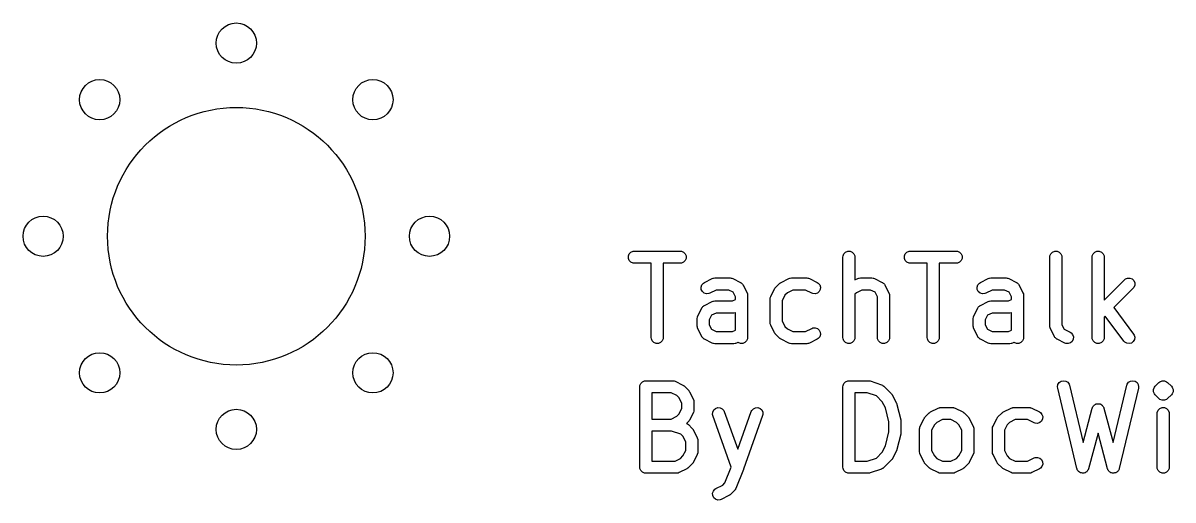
# Model space of a CAD drawing. Extents: x 19.8 to 98.9, y -129.1 to -67.1.
# Drawn here: x 21.35 to 35.64, y -80.78 to -74.85 of the extents above; entities that cross this region are included whole.
import ezdxf

# ---------------------------------------------------------------- set-up
doc = ezdxf.new("R2010")
doc.units = 0
doc.layers.add('BLACK', color=7, linetype='CONTINUOUS')

msp = doc.modelspace()

# ---------------------------------------------------------------- linework, layer by layer
at = {"layer": 'BLACK', "linetype": 'CONTINUOUS'}
for p, q in [((28.870363, -77.745243), (28.881562, -77.718207)), ((28.881562, -77.718207), (28.902254, -77.697515)), ((28.902254, -77.697515), (28.92929, -77.686316)), ((28.92929, -77.686316), (28.943922, -77.684875)), ((28.943922, -77.684875), (29.51535, -77.684875)), ((29.51535, -77.684875), (29.529982, -77.686316)), ((29.529982, -77.686316), (29.557018, -77.697515)), ((29.557018, -77.697515), (29.57771, -77.718207)), ((29.57771, -77.718207), (29.588909, -77.745243)), ((31.53703, -77.745243), (31.548229, -77.718207)), ((31.548229, -77.718207), (31.568921, -77.697515)), ((31.568921, -77.697515), (31.595957, -77.686316)), ((31.595957, -77.686316), (31.625221, -77.686316)), ((31.625221, -77.686316), (31.652257, -77.697515)), ((31.652257, -77.697515), (31.672949, -77.718207)), ((31.672949, -77.718207), (31.684148, -77.745243)), ((32.298935, -77.745243), (32.310134, -77.718207)), ((32.310134, -77.718207), (32.330826, -77.697515)), ((32.330826, -77.697515), (32.357862, -77.686316)), ((32.357862, -77.686316), (32.372494, -77.684875)), ((32.372494, -77.684875), (32.943922, -77.684875)), ((32.943922, -77.684875), (32.958554, -77.686316)), ((32.958554, -77.686316), (32.98559, -77.697515)), ((32.98559, -77.697515), (33.006282, -77.718207)), ((33.006282, -77.718207), (33.017481, -77.745243)), ((34.108459, -77.745243), (34.119658, -77.718207)), ((34.119658, -77.718207), (34.14035, -77.697515)), ((34.14035, -77.697515), (34.167386, -77.686316)), ((34.167386, -77.686316), (34.19665, -77.686316)), ((34.19665, -77.686316), (34.223686, -77.697515)), ((34.223686, -77.697515), (34.244378, -77.718207)), ((34.244378, -77.718207), (34.255577, -77.745243)), ((34.632269, -77.745243), (34.643468, -77.718207)), ((34.643468, -77.718207), (34.66416, -77.697515)), ((34.66416, -77.697515), (34.691196, -77.686316)), ((34.691196, -77.686316), (34.72046, -77.686316)), ((34.72046, -77.686316), (34.747496, -77.697515)), ((34.747496, -77.697515), (34.768188, -77.718207)), ((34.768188, -77.718207), (34.779387, -77.745243)), ((28.870363, -77.774507), (28.870363, -77.745243)), ((28.881562, -77.801543), (28.870363, -77.774507)), ((28.902254, -77.822235), (28.881562, -77.801543)), ((28.92929, -77.833434), (28.902254, -77.822235)), ((28.943922, -77.834875), (28.92929, -77.833434)), ((29.154636, -77.834875), (28.943922, -77.834875)), ((29.154636, -78.759875), (29.154636, -77.834875)), ((29.51535, -77.834875), (29.304636, -77.834875)), ((29.304636, -77.834875), (29.304636, -78.759875)), ((29.529982, -77.833434), (29.51535, -77.834875)), ((29.557018, -77.822235), (29.529982, -77.833434)), ((29.57771, -77.801543), (29.557018, -77.822235)), ((29.588909, -77.774507), (29.57771, -77.801543)), ((29.588909, -77.745243), (29.588909, -77.774507)), ((31.535589, -77.759875), (31.53703, -77.745243)), ((31.535589, -78.759875), (31.535589, -77.759875)), ((31.684148, -77.745243), (31.685589, -77.759875)), ((31.685589, -77.759875), (31.685589, -78.043284)), ((32.298935, -77.774507), (32.298935, -77.745243)), ((32.310134, -77.801543), (32.298935, -77.774507)), ((32.330826, -77.822235), (32.310134, -77.801543)), ((32.357862, -77.833434), (32.330826, -77.822235)), ((32.372494, -77.834875), (32.357862, -77.833434)), ((32.583208, -77.834875), (32.372494, -77.834875)), ((32.583208, -78.759875), (32.583208, -77.834875)), ((32.943922, -77.834875), (32.733208, -77.834875)), ((32.733208, -77.834875), (32.733208, -78.759875)), ((32.958554, -77.833434), (32.943922, -77.834875)), ((32.98559, -77.822235), (32.958554, -77.833434)), ((33.006282, -77.801543), (32.98559, -77.822235)), ((33.017481, -77.774507), (33.006282, -77.801543)), ((33.017481, -77.745243), (33.017481, -77.774507)), ((34.107018, -77.759875), (34.108459, -77.745243)), ((34.107018, -78.617017), (34.107018, -77.759875)), ((34.255577, -77.745243), (34.257018, -77.759875)), ((34.257018, -77.759875), (34.257018, -78.599312)), ((34.630828, -77.759875), (34.632269, -77.745243)), ((34.630828, -78.759875), (34.630828, -77.759875)), ((34.779387, -77.745243), (34.780828, -77.759875)), ((34.780828, -77.759875), (34.780828, -78.293094)), ((29.774273, -78.131446), (29.783527, -78.103685)), ((29.776347, -78.160636), (29.774273, -78.131446)), ((29.783527, -78.103685), (29.8027, -78.081577)), ((29.8027, -78.081577), (29.815143, -78.073745)), ((29.815143, -78.073745), (29.910381, -78.026126)), ((29.910381, -78.026126), (29.924112, -78.020871)), ((29.924112, -78.020871), (29.926801, -78.020679)), ((29.926801, -78.020679), (29.92929, -78.019649)), ((29.92929, -78.019649), (29.943922, -78.018208)), ((29.943922, -78.018208), (30.134398, -78.018208)), ((30.134398, -78.018208), (30.14903, -78.019649)), ((30.14903, -78.019649), (30.151519, -78.02068)), ((30.151519, -78.02068), (30.154207, -78.020871)), ((30.154207, -78.020871), (30.167939, -78.026126)), ((30.167939, -78.026126), (30.263177, -78.073745)), ((30.263177, -78.073745), (30.265624, -78.075285)), ((30.265624, -78.075285), (30.266778, -78.07567)), ((30.266778, -78.07567), (30.268214, -78.076915)), ((30.268214, -78.076915), (30.27562, -78.081577)), ((30.27562, -78.081577), (30.281781, -78.088681)), ((30.281781, -78.088681), (30.288886, -78.094843)), ((30.288886, -78.094843), (30.293547, -78.102248)), ((30.293547, -78.102248), (30.294793, -78.103685)), ((30.294793, -78.103685), (30.295177, -78.104838)), ((30.295177, -78.104838), (30.296718, -78.107286)), ((30.296718, -78.107286), (30.344337, -78.202524)), ((30.690328, -78.148605), (30.691086, -78.146778)), ((30.691086, -78.146778), (30.692774, -78.144721)), ((30.692774, -78.144721), (30.694196, -78.142462)), ((30.694196, -78.142462), (30.695694, -78.141162)), ((30.695694, -78.141162), (30.700413, -78.135413)), ((30.700413, -78.135413), (30.748032, -78.087794)), ((30.748032, -78.087794), (30.753781, -78.083075)), ((30.753781, -78.083075), (30.755081, -78.081577)), ((30.755081, -78.081577), (30.75734, -78.080155)), ((30.75734, -78.080155), (30.759397, -78.078467)), ((30.759397, -78.078467), (30.761224, -78.077709)), ((30.761224, -78.077709), (30.767524, -78.073745)), ((30.767524, -78.073745), (30.862762, -78.026126)), ((30.862762, -78.026126), (30.876493, -78.020871)), ((30.876493, -78.020871), (30.879182, -78.020679)), ((30.879182, -78.020679), (30.881671, -78.019649)), ((30.881671, -78.019649), (30.896303, -78.018208)), ((30.896303, -78.018208), (31.086779, -78.018208)), ((31.086779, -78.018208), (31.101411, -78.019649)), ((31.101411, -78.019649), (31.1039, -78.02068)), ((31.1039, -78.02068), (31.106588, -78.020871)), ((31.106588, -78.020871), (31.12032, -78.026126)), ((31.12032, -78.026126), (31.215558, -78.073745)), ((31.215558, -78.073745), (31.228001, -78.081577)), ((31.228001, -78.081577), (31.247174, -78.103685)), ((31.247174, -78.103685), (31.256428, -78.131446)), ((31.256428, -78.131446), (31.254354, -78.160636)), ((31.685589, -78.043284), (31.719905, -78.026126)), ((31.719905, -78.026126), (31.733636, -78.020871)), ((31.733636, -78.020871), (31.736325, -78.020679)), ((31.736325, -78.020679), (31.738814, -78.019649)), ((31.738814, -78.019649), (31.753446, -78.018208)), ((31.753446, -78.018208), (31.896303, -78.018208)), ((31.896303, -78.018208), (31.910935, -78.019649)), ((31.910935, -78.019649), (31.913424, -78.02068)), ((31.913424, -78.02068), (31.916112, -78.020871)), ((31.916112, -78.020871), (31.929844, -78.026126)), ((31.929844, -78.026126), (32.025082, -78.073745)), ((32.025082, -78.073745), (32.027529, -78.075285)), ((32.027529, -78.075285), (32.028683, -78.07567)), ((32.028683, -78.07567), (32.030119, -78.076915)), ((32.030119, -78.076915), (32.037525, -78.081577)), ((32.037525, -78.081577), (32.043686, -78.088681)), ((32.043686, -78.088681), (32.050791, -78.094843)), ((32.050791, -78.094843), (32.055452, -78.102248)), ((32.055452, -78.102248), (32.056698, -78.103685)), ((32.056698, -78.103685), (32.057082, -78.104838)), ((32.057082, -78.104838), (32.058623, -78.107286)), ((32.058623, -78.107286), (32.106242, -78.202524)), ((33.202845, -78.131446), (33.212099, -78.103685)), ((33.204919, -78.160636), (33.202845, -78.131446)), ((33.212099, -78.103685), (33.231272, -78.081577)), ((33.231272, -78.081577), (33.243715, -78.073745)), ((33.243715, -78.073745), (33.338953, -78.026126)), ((33.338953, -78.026126), (33.352684, -78.020871)), ((33.352684, -78.020871), (33.355373, -78.020679)), ((33.355373, -78.020679), (33.357862, -78.019649)), ((33.357862, -78.019649), (33.372494, -78.018208)), ((33.372494, -78.018208), (33.56297, -78.018208)), ((33.56297, -78.018208), (33.577602, -78.019649)), ((33.577602, -78.019649), (33.580091, -78.02068)), ((33.580091, -78.02068), (33.582779, -78.020871)), ((33.582779, -78.020871), (33.596511, -78.026126)), ((33.596511, -78.026126), (33.691749, -78.073745)), ((33.691749, -78.073745), (33.694196, -78.075285)), ((33.694196, -78.075285), (33.69535, -78.07567)), ((33.69535, -78.07567), (33.696786, -78.076915)), ((33.696786, -78.076915), (33.704192, -78.081577)), ((33.704192, -78.081577), (33.710353, -78.088681)), ((33.710353, -78.088681), (33.717458, -78.094843)), ((33.717458, -78.094843), (33.722119, -78.102248)), ((33.722119, -78.102248), (33.723365, -78.103685)), ((33.723365, -78.103685), (33.723749, -78.104838)), ((33.723749, -78.104838), (33.72529, -78.107286)), ((33.72529, -78.107286), (33.772909, -78.202524)), ((34.780828, -78.293094), (35.033747, -78.040175)), ((35.139813, -78.146241), (34.900094, -78.385959)), ((35.033747, -78.040175), (35.045112, -78.030848)), ((35.045112, -78.030848), (35.072148, -78.019649)), ((35.072148, -78.019649), (35.101411, -78.019649)), ((35.101411, -78.019649), (35.128447, -78.030848)), ((35.128447, -78.030848), (35.14914, -78.051541)), ((35.14914, -78.134876), (35.139813, -78.146241)), ((35.14914, -78.051541), (35.160339, -78.078577)), ((35.160339, -78.10784), (35.14914, -78.134876)), ((35.160339, -78.078577), (35.160339, -78.10784)), ((29.789434, -78.186811), (29.776347, -78.160636)), ((29.811542, -78.205984), (29.789434, -78.186811)), ((29.839303, -78.215238), (29.811542, -78.205984)), ((29.868493, -78.213164), (29.839303, -78.215238)), ((29.882225, -78.207909), (29.868493, -78.213164)), ((29.961627, -78.168208), (29.882225, -78.207909)), ((30.116693, -78.168208), (29.961627, -78.168208)), ((30.173734, -78.196728), (30.116693, -78.168208)), ((30.164312, -78.303922), (30.202255, -78.28495)), ((30.202255, -78.25377), (30.173734, -78.196728)), ((30.202255, -78.28495), (30.202255, -78.25377)), ((30.344337, -78.202524), (30.349592, -78.216255)), ((30.349592, -78.216255), (30.349783, -78.218944)), ((30.349783, -78.218944), (30.350814, -78.221433)), ((30.350814, -78.221433), (30.352255, -78.236065)), ((30.352255, -78.236065), (30.352255, -78.759875)), ((30.630827, -78.283684), (30.632268, -78.269052)), ((30.630827, -78.569398), (30.630827, -78.283684)), ((30.632268, -78.269052), (30.633299, -78.266562)), ((30.633299, -78.266562), (30.63349, -78.263875)), ((30.63349, -78.263875), (30.638745, -78.250143)), ((30.638745, -78.250143), (30.686364, -78.154905)), ((30.686364, -78.154905), (30.690328, -78.148605)), ((30.815085, -78.232873), (30.780827, -78.301389)), ((30.845492, -78.202466), (30.815085, -78.232873)), ((30.914008, -78.168208), (30.845492, -78.202466)), ((31.069074, -78.168208), (30.914008, -78.168208)), ((31.148476, -78.207909), (31.069074, -78.168208)), ((31.162207, -78.213164), (31.148476, -78.207909)), ((31.191397, -78.215238), (31.162207, -78.213164)), ((31.219159, -78.205984), (31.191397, -78.215238)), ((31.241266, -78.186811), (31.219159, -78.205984)), ((31.254354, -78.160636), (31.241266, -78.186811)), ((31.702635, -78.202466), (31.685589, -78.219512)), ((31.685589, -78.219512), (31.685589, -78.759875)), ((31.771151, -78.168208), (31.702635, -78.202466)), ((31.878598, -78.168208), (31.771151, -78.168208)), ((31.935639, -78.196728), (31.878598, -78.168208)), ((31.96416, -78.25377), (31.935639, -78.196728)), ((31.96416, -78.759875), (31.96416, -78.25377)), ((32.106242, -78.202524), (32.111497, -78.216255)), ((32.111497, -78.216255), (32.111688, -78.218944)), ((32.111688, -78.218944), (32.112719, -78.221433)), ((32.112719, -78.221433), (32.11416, -78.236065)), ((32.11416, -78.236065), (32.11416, -78.759875)), ((33.218006, -78.186811), (33.204919, -78.160636)), ((33.240114, -78.205984), (33.218006, -78.186811)), ((33.267875, -78.215238), (33.240114, -78.205984)), ((33.297065, -78.213164), (33.267875, -78.215238)), ((33.310797, -78.207909), (33.297065, -78.213164)), ((33.390199, -78.168208), (33.310797, -78.207909)), ((33.545265, -78.168208), (33.390199, -78.168208)), ((33.602306, -78.196728), (33.545265, -78.168208)), ((33.592884, -78.303922), (33.630827, -78.28495)), ((33.630827, -78.25377), (33.602306, -78.196728)), ((33.630827, -78.28495), (33.630827, -78.25377)), ((33.772909, -78.202524), (33.778164, -78.216255)), ((33.778164, -78.216255), (33.778355, -78.218944)), ((33.778355, -78.218944), (33.779386, -78.221433)), ((33.779386, -78.221433), (33.780827, -78.236065)), ((33.780827, -78.236065), (33.780827, -78.759875)), ((29.733983, -78.488238), (29.781602, -78.393)), ((29.781602, -78.393), (29.783142, -78.390552)), ((29.783142, -78.390552), (29.783527, -78.389399)), ((29.783527, -78.389399), (29.784772, -78.387962)), ((29.784772, -78.387962), (29.789434, -78.380557)), ((29.789434, -78.380557), (29.796538, -78.374395)), ((29.796538, -78.374395), (29.8027, -78.367291)), ((29.8027, -78.367291), (29.810105, -78.362629)), ((29.810105, -78.362629), (29.811542, -78.361384)), ((29.811542, -78.361384), (29.812695, -78.360999)), ((29.812695, -78.360999), (29.815143, -78.359459)), ((29.815143, -78.359459), (29.910381, -78.31184)), ((29.910381, -78.31184), (29.924112, -78.306585)), ((29.924112, -78.306585), (29.926801, -78.306393)), ((29.926801, -78.306393), (29.92929, -78.305363)), ((29.92929, -78.305363), (29.943922, -78.303922)), ((29.943922, -78.303922), (30.164312, -78.303922)), ((30.780827, -78.301389), (30.780827, -78.551693)), ((33.162555, -78.488238), (33.210174, -78.393)), ((33.210174, -78.393), (33.211714, -78.390552)), ((33.211714, -78.390552), (33.212099, -78.389399)), ((33.212099, -78.389399), (33.213344, -78.387962)), ((33.213344, -78.387962), (33.218006, -78.380557)), ((33.218006, -78.380557), (33.22511, -78.374395)), ((33.22511, -78.374395), (33.231272, -78.367291)), ((33.231272, -78.367291), (33.238677, -78.362629)), ((33.238677, -78.362629), (33.240114, -78.361384)), ((33.240114, -78.361384), (33.241267, -78.360999)), ((33.241267, -78.360999), (33.243715, -78.359459)), ((33.243715, -78.359459), (33.338953, -78.31184)), ((33.338953, -78.31184), (33.352684, -78.306585)), ((33.352684, -78.306585), (33.355373, -78.306393)), ((33.355373, -78.306393), (33.357862, -78.305363)), ((33.357862, -78.305363), (33.372494, -78.303922)), ((33.372494, -78.303922), (33.592884, -78.303922)), ((34.900094, -78.385959), (35.14678, -78.714875)), ((29.726065, -78.521779), (29.727506, -78.507147)), ((29.726065, -78.617017), (29.726065, -78.521779)), ((29.727506, -78.507147), (29.728537, -78.504657)), ((29.728537, -78.504657), (29.728728, -78.50197)), ((29.728728, -78.50197), (29.733983, -78.488238)), ((29.904585, -78.482442), (29.876065, -78.539484)), ((29.876065, -78.539484), (29.876065, -78.599312)), ((29.961627, -78.453922), (29.904585, -78.482442)), ((30.182017, -78.453922), (29.961627, -78.453922)), ((30.196649, -78.452481), (30.182017, -78.453922)), ((30.199138, -78.451449), (30.196649, -78.452481)), ((30.201826, -78.451259), (30.199138, -78.451449)), ((30.202255, -78.451094), (30.201826, -78.451259)), ((30.202255, -78.665903), (30.202255, -78.451094)), ((30.632268, -78.58403), (30.630827, -78.569398)), ((30.780827, -78.551693), (30.815085, -78.620209)), ((33.154637, -78.521779), (33.156078, -78.507147)), ((33.154637, -78.617017), (33.154637, -78.521779)), ((33.156078, -78.507147), (33.157109, -78.504657)), ((33.157109, -78.504657), (33.1573, -78.50197)), ((33.1573, -78.50197), (33.162555, -78.488238)), ((33.333157, -78.482442), (33.304637, -78.539484)), ((33.304637, -78.539484), (33.304637, -78.599312)), ((33.390199, -78.453922), (33.333157, -78.482442)), ((33.610589, -78.453922), (33.390199, -78.453922)), ((33.625221, -78.452481), (33.610589, -78.453922)), ((33.62771, -78.451449), (33.625221, -78.452481)), ((33.630398, -78.451259), (33.62771, -78.451449)), ((33.630827, -78.451094), (33.630398, -78.451259)), ((33.630827, -78.665903), (33.630827, -78.451094)), ((34.792951, -78.493102), (34.780828, -78.505226)), ((34.780828, -78.505226), (34.780828, -78.759875)), ((35.02678, -78.804875), (34.792951, -78.493102)), ((29.727506, -78.631649), (29.726065, -78.617017)), ((29.728537, -78.634138), (29.727506, -78.631649)), ((29.728728, -78.636826), (29.728537, -78.634138)), ((29.733983, -78.650558), (29.728728, -78.636826)), ((29.781602, -78.745797), (29.733983, -78.650558)), ((29.876065, -78.599312), (29.904585, -78.656354)), ((29.904585, -78.656354), (29.961627, -78.684875)), ((29.961627, -78.684875), (30.164312, -78.684875)), ((30.164312, -78.684875), (30.202255, -78.665903)), ((30.633299, -78.586519), (30.632268, -78.58403)), ((30.63349, -78.589207), (30.633299, -78.586519)), ((30.638745, -78.602939), (30.63349, -78.589207)), ((30.686364, -78.698177), (30.638745, -78.602939)), ((30.690327, -78.704473), (30.686364, -78.698177)), ((30.691085, -78.706303), (30.690327, -78.704473)), ((30.692774, -78.708361), (30.691085, -78.706303)), ((30.694196, -78.71062), (30.692774, -78.708361)), ((30.695694, -78.711919), (30.694196, -78.71062)), ((30.700412, -78.717668), (30.695694, -78.711919)), ((30.748031, -78.765288), (30.700412, -78.717668)), ((30.815085, -78.620209), (30.845492, -78.650617)), ((30.845492, -78.650617), (30.914008, -78.684875)), ((30.914008, -78.684875), (31.069074, -78.684875)), ((31.069074, -78.684875), (31.148476, -78.645174)), ((31.148476, -78.645174), (31.162207, -78.639919)), ((31.162207, -78.639919), (31.191397, -78.637845)), ((31.191397, -78.637845), (31.219159, -78.647099)), ((31.219159, -78.647099), (31.241266, -78.666272)), ((31.241266, -78.666272), (31.254354, -78.692447)), ((31.254354, -78.692447), (31.256428, -78.721637)), ((33.156078, -78.631649), (33.154637, -78.617017)), ((33.157109, -78.634138), (33.156078, -78.631649)), ((33.1573, -78.636826), (33.157109, -78.634138)), ((33.162555, -78.650558), (33.1573, -78.636826)), ((33.210174, -78.745797), (33.162555, -78.650558)), ((33.304637, -78.599312), (33.333157, -78.656354)), ((33.333157, -78.656354), (33.390199, -78.684875)), ((33.390199, -78.684875), (33.592884, -78.684875)), ((33.592884, -78.684875), (33.630827, -78.665903)), ((34.108459, -78.631649), (34.107018, -78.617017)), ((34.10949, -78.634138), (34.108459, -78.631649)), ((34.109681, -78.636826), (34.10949, -78.634138)), ((34.114936, -78.650558), (34.109681, -78.636826)), ((34.162555, -78.745797), (34.114936, -78.650558)), ((34.257018, -78.599312), (34.285538, -78.656354)), ((34.285538, -78.656354), (34.358416, -78.692793)), ((34.358416, -78.692793), (34.370859, -78.700625)), ((34.370859, -78.700625), (34.390032, -78.722733)), ((35.14678, -78.714875), (35.154407, -78.727445)), ((29.156077, -78.774507), (29.154636, -78.759875)), ((29.167276, -78.801543), (29.156077, -78.774507)), ((29.187968, -78.822235), (29.167276, -78.801543)), ((29.215004, -78.833434), (29.187968, -78.822235)), ((29.244268, -78.833434), (29.215004, -78.833434)), ((29.271304, -78.822235), (29.244268, -78.833434)), ((29.291996, -78.801543), (29.271304, -78.822235)), ((29.303195, -78.774507), (29.291996, -78.801543)), ((29.304636, -78.759875), (29.303195, -78.774507)), ((29.783142, -78.748243), (29.781602, -78.745797)), ((29.783527, -78.749398), (29.783142, -78.748243)), ((29.784773, -78.750835), (29.783527, -78.749398)), ((29.789434, -78.758239), (29.784773, -78.750835)), ((29.796536, -78.764398), (29.789434, -78.758239)), ((29.8027, -78.771506), (29.796536, -78.764398)), ((29.810105, -78.776167), (29.8027, -78.771506)), ((29.811542, -78.777413), (29.810105, -78.776167)), ((29.812695, -78.777797), (29.811542, -78.777413)), ((29.815143, -78.779338), (29.812695, -78.777797)), ((29.910381, -78.826957), (29.815143, -78.779338)), ((29.924112, -78.832212), (29.910381, -78.826957)), ((29.926801, -78.832403), (29.924112, -78.832212)), ((29.92929, -78.833434), (29.926801, -78.832403)), ((29.943922, -78.834875), (29.92929, -78.833434)), ((30.182017, -78.834875), (29.943922, -78.834875)), ((30.196649, -78.833434), (30.182017, -78.834875)), ((30.199138, -78.832402), (30.196649, -78.833434)), ((30.201826, -78.832212), (30.199138, -78.832402)), ((30.215558, -78.826957), (30.201826, -78.832212)), ((30.232058, -78.818706), (30.215558, -78.826957)), ((30.235587, -78.822235), (30.232058, -78.818706)), ((30.262623, -78.833434), (30.235587, -78.822235)), ((30.291887, -78.833434), (30.262623, -78.833434)), ((30.318923, -78.822235), (30.291887, -78.833434)), ((30.339615, -78.801543), (30.318923, -78.822235)), ((30.350814, -78.774507), (30.339615, -78.801543)), ((30.352255, -78.759875), (30.350814, -78.774507)), ((30.75378, -78.770006), (30.748031, -78.765288)), ((30.755081, -78.771506), (30.75378, -78.770006)), ((30.75734, -78.772928), (30.755081, -78.771506)), ((30.759397, -78.774616), (30.75734, -78.772928)), ((30.761224, -78.775373), (30.759397, -78.774616)), ((30.767524, -78.779338), (30.761224, -78.775373)), ((30.862762, -78.826957), (30.767524, -78.779338)), ((30.876493, -78.832212), (30.862762, -78.826957)), ((30.879182, -78.832403), (30.876493, -78.832212)), ((30.881671, -78.833434), (30.879182, -78.832403)), ((30.896303, -78.834875), (30.881671, -78.833434)), ((31.086779, -78.834875), (30.896303, -78.834875)), ((31.101411, -78.833434), (31.086779, -78.834875)), ((31.1039, -78.832402), (31.101411, -78.833434)), ((31.106588, -78.832212), (31.1039, -78.832402)), ((31.12032, -78.826957), (31.106588, -78.832212)), ((31.215558, -78.779338), (31.12032, -78.826957)), ((31.228001, -78.771506), (31.215558, -78.779338)), ((31.247174, -78.749398), (31.228001, -78.771506)), ((31.256428, -78.721637), (31.247174, -78.749398)), ((31.53703, -78.774507), (31.535589, -78.759875)), ((31.548229, -78.801543), (31.53703, -78.774507)), ((31.568921, -78.822235), (31.548229, -78.801543)), ((31.595957, -78.833434), (31.568921, -78.822235)), ((31.625221, -78.833434), (31.595957, -78.833434)), ((31.652257, -78.822235), (31.625221, -78.833434)), ((31.672949, -78.801543), (31.652257, -78.822235)), ((31.684148, -78.774507), (31.672949, -78.801543)), ((31.685589, -78.759875), (31.684148, -78.774507)), ((31.965601, -78.774507), (31.96416, -78.759875)), ((31.9768, -78.801543), (31.965601, -78.774507)), ((31.997492, -78.822235), (31.9768, -78.801543)), ((32.024528, -78.833434), (31.997492, -78.822235)), ((32.053792, -78.833434), (32.024528, -78.833434)), ((32.080828, -78.822235), (32.053792, -78.833434)), ((32.10152, -78.801543), (32.080828, -78.822235)), ((32.112719, -78.774507), (32.10152, -78.801543)), ((32.11416, -78.759875), (32.112719, -78.774507)), ((32.584649, -78.774507), (32.583208, -78.759875)), ((32.595848, -78.801543), (32.584649, -78.774507)), ((32.61654, -78.822235), (32.595848, -78.801543)), ((32.643576, -78.833434), (32.61654, -78.822235)), ((32.67284, -78.833434), (32.643576, -78.833434)), ((32.699876, -78.822235), (32.67284, -78.833434)), ((32.720568, -78.801543), (32.699876, -78.822235)), ((32.731767, -78.774507), (32.720568, -78.801543)), ((32.733208, -78.759875), (32.731767, -78.774507)), ((33.211714, -78.748243), (33.210174, -78.745797)), ((33.212099, -78.749398), (33.211714, -78.748243)), ((33.213345, -78.750835), (33.212099, -78.749398)), ((33.218006, -78.758239), (33.213345, -78.750835)), ((33.225108, -78.764398), (33.218006, -78.758239)), ((33.231272, -78.771506), (33.225108, -78.764398)), ((33.238677, -78.776167), (33.231272, -78.771506)), ((33.240114, -78.777413), (33.238677, -78.776167)), ((33.241267, -78.777797), (33.240114, -78.777413)), ((33.243715, -78.779338), (33.241267, -78.777797)), ((33.338953, -78.826957), (33.243715, -78.779338)), ((33.352684, -78.832212), (33.338953, -78.826957)), ((33.355373, -78.832403), (33.352684, -78.832212)), ((33.357862, -78.833434), (33.355373, -78.832403)), ((33.372494, -78.834875), (33.357862, -78.833434)), ((33.610589, -78.834875), (33.372494, -78.834875)), ((33.625221, -78.833434), (33.610589, -78.834875)), ((33.62771, -78.832402), (33.625221, -78.833434)), ((33.630398, -78.832212), (33.62771, -78.832402)), ((33.64413, -78.826957), (33.630398, -78.832212)), ((33.66063, -78.818706), (33.64413, -78.826957)), ((33.664159, -78.822235), (33.66063, -78.818706)), ((33.691195, -78.833434), (33.664159, -78.822235)), ((33.720459, -78.833434), (33.691195, -78.833434)), ((33.747495, -78.822235), (33.720459, -78.833434)), ((33.768187, -78.801543), (33.747495, -78.822235)), ((33.779386, -78.774507), (33.768187, -78.801543)), ((33.780827, -78.759875), (33.779386, -78.774507)), ((34.164095, -78.748243), (34.162555, -78.745797)), ((34.16448, -78.749398), (34.164095, -78.748243)), ((34.165726, -78.750835), (34.16448, -78.749398)), ((34.170387, -78.758239), (34.165726, -78.750835)), ((34.177489, -78.764398), (34.170387, -78.758239)), ((34.183653, -78.771506), (34.177489, -78.764398)), ((34.191058, -78.776167), (34.183653, -78.771506)), ((34.192495, -78.777413), (34.191058, -78.776167)), ((34.193648, -78.777797), (34.192495, -78.777413)), ((34.196096, -78.779338), (34.193648, -78.777797)), ((34.291334, -78.826957), (34.196096, -78.779338)), ((34.305065, -78.832212), (34.291334, -78.826957)), ((34.334255, -78.834286), (34.305065, -78.832212)), ((34.362017, -78.825032), (34.334255, -78.834286)), ((34.384124, -78.805859), (34.362017, -78.825032)), ((34.397212, -78.779684), (34.384124, -78.805859)), ((34.390032, -78.722733), (34.399286, -78.750494)), ((34.399286, -78.750494), (34.397212, -78.779684)), ((34.632269, -78.774507), (34.630828, -78.759875)), ((34.643468, -78.801543), (34.632269, -78.774507)), ((34.66416, -78.822235), (34.643468, -78.801543)), ((34.691196, -78.833434), (34.66416, -78.822235)), ((34.72046, -78.833434), (34.691196, -78.833434)), ((34.747496, -78.822235), (34.72046, -78.833434)), ((34.768188, -78.801543), (34.747496, -78.822235)), ((34.779387, -78.774507), (34.768188, -78.801543)), ((34.780828, -78.759875), (34.779387, -78.774507)), ((35.036712, -78.815716), (35.02678, -78.804875)), ((35.061893, -78.830626), (35.036712, -78.815716)), ((35.090862, -78.834764), (35.061893, -78.830626)), ((35.11921, -78.827502), (35.090862, -78.834764)), ((35.142621, -78.809943), (35.11921, -78.827502)), ((35.15753, -78.784762), (35.142621, -78.809943)), ((35.154407, -78.727445), (35.161669, -78.755794)), ((35.161669, -78.755794), (35.15753, -78.784762)), ((29.011779, -79.369819), (29.01322, -79.355187)), ((29.011779, -80.369819), (29.011779, -79.369819)), ((29.01322, -79.355187), (29.024419, -79.328151)), ((29.024419, -79.328151), (29.045111, -79.307459)), ((29.045111, -79.307459), (29.072147, -79.29626)), ((29.072147, -79.29626), (29.086779, -79.294819)), ((29.086779, -79.294819), (29.420112, -79.294819)), ((29.420112, -79.294819), (29.434744, -79.29626)), ((29.434744, -79.29626), (29.437233, -79.297291)), ((29.437233, -79.297291), (29.439921, -79.297482)), ((29.439921, -79.297482), (29.453653, -79.302737)), ((29.453653, -79.302737), (29.548891, -79.350356)), ((29.548891, -79.350356), (29.55519, -79.35432)), ((29.55519, -79.35432), (29.557018, -79.355078)), ((29.557018, -79.355078), (29.559074, -79.356766)), ((29.559074, -79.356766), (29.561334, -79.358188)), ((29.561334, -79.358188), (29.562633, -79.359686)), ((29.562633, -79.359686), (29.568383, -79.364405)), ((29.568383, -79.364405), (29.616002, -79.412024)), ((29.616002, -79.412024), (29.62072, -79.417773)), ((29.62072, -79.417773), (29.622219, -79.419073)), ((29.622219, -79.419073), (29.62364, -79.421332)), ((29.62364, -79.421332), (29.625329, -79.423389)), ((29.625329, -79.423389), (29.626086, -79.425216)), ((29.626086, -79.425216), (29.630051, -79.431516)), ((29.630051, -79.431516), (29.67767, -79.526754)), ((31.535589, -79.369819), (31.53703, -79.355187)), ((31.535589, -80.369819), (31.535589, -79.369819)), ((31.53703, -79.355187), (31.548229, -79.328151)), ((31.548229, -79.328151), (31.568921, -79.307459)), ((31.568921, -79.307459), (31.595957, -79.29626)), ((31.595957, -79.29626), (31.610589, -79.294819)), ((31.610589, -79.294819), (31.848684, -79.294819)), ((31.848684, -79.294819), (31.856089, -79.295548)), ((31.856089, -79.295548), (31.858064, -79.295408)), ((31.858064, -79.295408), (31.860661, -79.295998)), ((31.860661, -79.295998), (31.863316, -79.29626)), ((31.863316, -79.29626), (31.865147, -79.297018)), ((31.865147, -79.297018), (31.872401, -79.298668)), ((31.872401, -79.298668), (32.015258, -79.346287)), ((32.015258, -79.346287), (32.028683, -79.352281)), ((32.028683, -79.352281), (32.030718, -79.354046)), ((32.030718, -79.354046), (32.033209, -79.355078)), ((32.033209, -79.355078), (32.044574, -79.364405)), ((32.044574, -79.364405), (32.139812, -79.459643)), ((34.202308, -79.372623), (34.206941, -79.343728)), ((34.204296, -79.387191), (34.202308, -79.372623)), ((34.442391, -80.387191), (34.204296, -79.387191)), ((34.206941, -79.343728), (34.222277, -79.318806)), ((34.222277, -79.318806), (34.245984, -79.301649)), ((34.245984, -79.301649), (34.274452, -79.294871)), ((34.274452, -79.294871), (34.303347, -79.299504)), ((34.303347, -79.299504), (34.328269, -79.31484)), ((34.328269, -79.31484), (34.345426, -79.338547)), ((34.345426, -79.338547), (34.350216, -79.352447)), ((34.350216, -79.352447), (34.519467, -80.063303)), ((34.892186, -80.063303), (35.061439, -79.352448)), ((35.207359, -79.387191), (34.969263, -80.387191)), ((35.061439, -79.352448), (35.066229, -79.338547)), ((35.066229, -79.338547), (35.083386, -79.31484)), ((35.083386, -79.31484), (35.108308, -79.299504)), ((35.108308, -79.299504), (35.137203, -79.294871)), ((35.137203, -79.294871), (35.165671, -79.30165)), ((35.165671, -79.30165), (35.189378, -79.318806)), ((35.189378, -79.318806), (35.204714, -79.343728)), ((35.204714, -79.343728), (35.209347, -79.372623)), ((35.209347, -79.372623), (35.207359, -79.387191)), ((35.394173, -79.402807), (35.405372, -79.37577)), ((35.394173, -79.432069), (35.394173, -79.402807)), ((35.405372, -79.459106), (35.394173, -79.432069)), ((35.405372, -79.37577), (35.414699, -79.364405)), ((35.414699, -79.364405), (35.462318, -79.316786)), ((35.462318, -79.316786), (35.473683, -79.307459)), ((35.473683, -79.307459), (35.500719, -79.29626)), ((35.500719, -79.29626), (35.529982, -79.29626)), ((35.529982, -79.29626), (35.529983, -79.29626)), ((35.529983, -79.29626), (35.557019, -79.307459)), ((35.557019, -79.307459), (35.568384, -79.316786)), ((35.568384, -79.316786), (35.616003, -79.364405)), ((35.616003, -79.364405), (35.62533, -79.37577)), ((35.62533, -79.37577), (35.631071, -79.389629)), ((35.636529, -79.43207), (35.62533, -79.459106)), ((35.631071, -79.389629), (35.636529, -79.402807)), ((35.636529, -79.402807), (35.636529, -79.43207)), ((29.402407, -79.444819), (29.161779, -79.444819)), ((29.161779, -79.444819), (29.161779, -79.771009)), ((29.470923, -79.479077), (29.402407, -79.444819)), ((29.50133, -79.509484), (29.470923, -79.479077)), ((29.535588, -79.578), (29.50133, -79.509484)), ((29.67767, -79.526754), (29.682925, -79.540485)), ((29.682925, -79.540485), (29.683116, -79.543174)), ((29.683116, -79.543174), (29.684147, -79.545663)), ((29.684147, -79.545663), (29.685588, -79.560295)), ((29.685588, -79.560295), (29.685588, -79.655533)), ((31.836514, -79.444819), (31.685589, -79.444819)), ((31.685589, -79.444819), (31.685589, -80.294819)), ((31.951027, -79.48299), (31.836514, -79.444819)), ((32.02514, -79.557103), (31.951027, -79.48299)), ((32.063633, -79.63409), (32.02514, -79.557103)), ((32.139812, -79.459643), (32.144532, -79.465393)), ((32.144532, -79.465393), (32.146029, -79.466692)), ((32.146029, -79.466692), (32.147448, -79.468946)), ((32.147448, -79.468946), (32.14914, -79.471008)), ((32.14914, -79.471008), (32.149898, -79.47284)), ((32.149898, -79.47284), (32.153861, -79.479135)), ((32.153861, -79.479135), (32.20148, -79.574373)), ((32.20148, -79.574373), (32.201889, -79.575442)), ((32.201889, -79.575442), (32.202212, -79.575878)), ((32.202212, -79.575878), (32.204404, -79.582014)), ((35.414699, -79.470471), (35.405372, -79.459106)), ((35.462318, -79.51809), (35.414699, -79.470471)), ((35.473683, -79.527417), (35.462318, -79.51809)), ((35.500719, -79.538616), (35.473683, -79.527417)), ((35.50072, -79.538616), (35.500719, -79.538616)), ((35.529982, -79.538616), (35.50072, -79.538616)), ((35.529983, -79.538616), (35.529982, -79.538616)), ((35.557019, -79.527417), (35.529983, -79.538616)), ((35.568384, -79.51809), (35.557019, -79.527417)), ((35.616003, -79.470471), (35.568384, -79.51809)), ((35.62533, -79.459106), (35.616003, -79.470471)), ((29.470923, -79.736751), (29.50133, -79.706344)), ((29.50133, -79.706344), (29.535588, -79.637828)), ((29.535588, -79.637828), (29.535588, -79.578)), ((29.67767, -79.689074), (29.630051, -79.784312)), ((29.682925, -79.675343), (29.67767, -79.689074)), ((29.683116, -79.672653), (29.682925, -79.675343)), ((29.684147, -79.670165), (29.683116, -79.672653)), ((29.685588, -79.655533), (29.684147, -79.670165)), ((29.917346, -79.714113), (29.9188, -79.684885)), ((29.92091, -79.728377), (29.917346, -79.714113)), ((29.9188, -79.684885), (29.931327, -79.658439)), ((29.931327, -79.658439), (29.953021, -79.6388)), ((29.953021, -79.6388), (29.98058, -79.628957)), ((29.98058, -79.628957), (30.009808, -79.630411)), ((30.009808, -79.630411), (30.036254, -79.642938)), ((30.036254, -79.642938), (30.055893, -79.664632)), ((30.055893, -79.664632), (30.062172, -79.677927)), ((30.062172, -79.677927), (30.229636, -80.146826)), ((30.229636, -80.146826), (30.3971, -79.677927)), ((30.3971, -79.677927), (30.403379, -79.664632)), ((30.403379, -79.664632), (30.423018, -79.642938)), ((30.423018, -79.642938), (30.449464, -79.630411)), ((30.449464, -79.630411), (30.478692, -79.628957)), ((30.478692, -79.628957), (30.506251, -79.6388)), ((30.506251, -79.6388), (30.527945, -79.65844)), ((30.527945, -79.65844), (30.540472, -79.684886)), ((30.541926, -79.714113), (30.538362, -79.728377)), ((30.540472, -79.684886), (30.541926, -79.714113)), ((32.107017, -79.807624), (32.063633, -79.63409)), ((32.204404, -79.582014), (32.206735, -79.588104)), ((32.206735, -79.588104), (32.206773, -79.588644)), ((32.206773, -79.588644), (32.207159, -79.589724)), ((32.207159, -79.589724), (32.254778, -79.7802)), ((32.557556, -79.745357), (32.605175, -79.697738)), ((32.605175, -79.697738), (32.610924, -79.693019)), ((32.610924, -79.693019), (32.612224, -79.691521)), ((32.612224, -79.691521), (32.614483, -79.690099)), ((32.614483, -79.690099), (32.61654, -79.688411)), ((32.61654, -79.688411), (32.618367, -79.687653)), ((32.618367, -79.687653), (32.624667, -79.683689)), ((32.624667, -79.683689), (32.719905, -79.63607)), ((32.719905, -79.63607), (32.733636, -79.630815)), ((32.733636, -79.630815), (32.736325, -79.630623)), ((32.736325, -79.630623), (32.738814, -79.629593)), ((32.738814, -79.629593), (32.753446, -79.628152)), ((32.753446, -79.628152), (32.896303, -79.628152)), ((32.896303, -79.628152), (32.910935, -79.629593)), ((32.910935, -79.629593), (32.913424, -79.630624)), ((32.913424, -79.630624), (32.916112, -79.630815)), ((32.916112, -79.630815), (32.929844, -79.63607)), ((32.929844, -79.63607), (33.025082, -79.683689)), ((33.025082, -79.683689), (33.031381, -79.687653)), ((33.031381, -79.687653), (33.033209, -79.688411)), ((33.033209, -79.688411), (33.035265, -79.690099)), ((33.035265, -79.690099), (33.037525, -79.691521)), ((33.037525, -79.691521), (33.038824, -79.693019)), ((33.038824, -79.693019), (33.044574, -79.697738)), ((33.044574, -79.697738), (33.092193, -79.745357)), ((33.462318, -79.745357), (33.509937, -79.697738)), ((33.509937, -79.697738), (33.515686, -79.693019)), ((33.515686, -79.693019), (33.516986, -79.691521)), ((33.516986, -79.691521), (33.519245, -79.690099)), ((33.519245, -79.690099), (33.521302, -79.688411)), ((33.521302, -79.688411), (33.523129, -79.687653)), ((33.523129, -79.687653), (33.529429, -79.683689)), ((33.529429, -79.683689), (33.624667, -79.63607)), ((33.624667, -79.63607), (33.638398, -79.630815)), ((33.638398, -79.630815), (33.641087, -79.630623)), ((33.641087, -79.630623), (33.643576, -79.629593)), ((33.643576, -79.629593), (33.658208, -79.628152)), ((33.658208, -79.628152), (33.848684, -79.628152)), ((33.848684, -79.628152), (33.863316, -79.629593)), ((33.863316, -79.629593), (33.865805, -79.630624)), ((33.865805, -79.630624), (33.868493, -79.630815)), ((33.868493, -79.630815), (33.882225, -79.63607)), ((33.882225, -79.63607), (33.977463, -79.683689)), ((33.977463, -79.683689), (33.989906, -79.691521)), ((33.989906, -79.691521), (34.009079, -79.713629)), ((34.009079, -79.713629), (34.018333, -79.74139)), ((34.519467, -80.063303), (34.633359, -79.636208)), ((34.633359, -79.636208), (34.634644, -79.632779)), ((34.634644, -79.632779), (34.634836, -79.63134)), ((34.634836, -79.63134), (34.635825, -79.62963)), ((34.635825, -79.62963), (34.638522, -79.622441)), ((34.638522, -79.622441), (34.644539, -79.61458)), ((34.644539, -79.61458), (34.649498, -79.606015)), ((34.649498, -79.606015), (34.653355, -79.603062)), ((34.653355, -79.603062), (34.656309, -79.599204)), ((34.656309, -79.599204), (34.664876, -79.594243)), ((34.664876, -79.594243), (34.672736, -79.588228)), ((34.672736, -79.588228), (34.677428, -79.586976)), ((34.677428, -79.586976), (34.681634, -79.584542)), ((34.681634, -79.584542), (34.691451, -79.583237)), ((34.691451, -79.583237), (34.701012, -79.580688)), ((34.701012, -79.580688), (34.705824, -79.581327)), ((34.705824, -79.581327), (34.710643, -79.580687)), ((34.710643, -79.580687), (34.720213, -79.583239)), ((34.720213, -79.583239), (34.73002, -79.584542)), ((34.73002, -79.584542), (34.734221, -79.586974)), ((34.734221, -79.586974), (34.738918, -79.588227)), ((34.738918, -79.588227), (34.74678, -79.594245)), ((34.74678, -79.594245), (34.755345, -79.599204)), ((34.755345, -79.599204), (34.758297, -79.603061)), ((34.758297, -79.603061), (34.762156, -79.606015)), ((34.762156, -79.606015), (34.767117, -79.614583)), ((34.767117, -79.614583), (34.773132, -79.622442)), ((34.773132, -79.622442), (34.775826, -79.629626)), ((34.775826, -79.629626), (34.776818, -79.631339)), ((34.776818, -79.631339), (34.777009, -79.63278)), ((34.777009, -79.63278), (34.778295, -79.636208)), ((34.778295, -79.636208), (34.892186, -80.063303)), ((35.440351, -79.703152), (35.441792, -79.68852)), ((35.440351, -80.369819), (35.440351, -79.703152)), ((35.441792, -79.68852), (35.452991, -79.661484)), ((35.452991, -79.661484), (35.473683, -79.640792)), ((35.473683, -79.640792), (35.500719, -79.629593)), ((35.500719, -79.629593), (35.529983, -79.629593)), ((35.529983, -79.629593), (35.557019, -79.640792)), ((35.557019, -79.640792), (35.577711, -79.661484)), ((35.577711, -79.661484), (35.58891, -79.68852)), ((35.58891, -79.68852), (35.590351, -79.703152)), ((35.590351, -79.703152), (35.590351, -80.369819)), ((29.161779, -79.771009), (29.402407, -79.771009)), ((29.402407, -79.771009), (29.470923, -79.736751)), ((29.616002, -79.803804), (29.594043, -79.825762)), ((29.594043, -79.825762), (29.600111, -79.828471)), ((29.600111, -79.828471), (29.602146, -79.830236)), ((29.602146, -79.830236), (29.604637, -79.831268)), ((29.604637, -79.831268), (29.616002, -79.840595)), ((29.62072, -79.798054), (29.616002, -79.803804)), ((29.616002, -79.840595), (29.663621, -79.888214)), ((29.622219, -79.796755), (29.62072, -79.798054)), ((29.62364, -79.794495), (29.622219, -79.796755)), ((29.625329, -79.792439), (29.62364, -79.794495)), ((29.626086, -79.790611), (29.625329, -79.792439)), ((29.630051, -79.784312), (29.626086, -79.790611)), ((30.149459, -80.368316), (29.92091, -79.728377)), ((30.538362, -79.728377), (30.300267, -80.395044)), ((32.107017, -79.932013), (32.107017, -79.807624)), ((32.254778, -79.7802), (32.255153, -79.782736)), ((32.255153, -79.782736), (32.255576, -79.783758)), ((32.255576, -79.783758), (32.256118, -79.78927)), ((32.256118, -79.78927), (32.256928, -79.794744)), ((32.256928, -79.794744), (32.256765, -79.795836)), ((32.256765, -79.795836), (32.257017, -79.79839)), ((32.257017, -79.79839), (32.257017, -79.941247)), ((32.490633, -79.873819), (32.495888, -79.860087)), ((32.495888, -79.860087), (32.543507, -79.764849)), ((32.543507, -79.764849), (32.547471, -79.758549)), ((32.547471, -79.758549), (32.548229, -79.756722)), ((32.548229, -79.756722), (32.549917, -79.754665)), ((32.549917, -79.754665), (32.551339, -79.752406)), ((32.551339, -79.752406), (32.552837, -79.751106)), ((32.552837, -79.751106), (32.557556, -79.745357)), ((32.672228, -79.842817), (32.63797, -79.911333)), ((32.702635, -79.81241), (32.672228, -79.842817)), ((32.771151, -79.778152), (32.702635, -79.81241)), ((32.878598, -79.778152), (32.771151, -79.778152)), ((32.947114, -79.81241), (32.878598, -79.778152)), ((32.977521, -79.842817), (32.947114, -79.81241)), ((33.011779, -79.911333), (32.977521, -79.842817)), ((33.092193, -79.745357), (33.096911, -79.751106)), ((33.096911, -79.751106), (33.09841, -79.752406)), ((33.09841, -79.752406), (33.099831, -79.754665)), ((33.099831, -79.754665), (33.10152, -79.756722)), ((33.10152, -79.756722), (33.102277, -79.758549)), ((33.102277, -79.758549), (33.106242, -79.764849)), ((33.106242, -79.764849), (33.153861, -79.860087)), ((33.153861, -79.860087), (33.159116, -79.873818)), ((33.395395, -79.873819), (33.40065, -79.860087)), ((33.40065, -79.860087), (33.448269, -79.764849)), ((33.448269, -79.764849), (33.452233, -79.758549)), ((33.452233, -79.758549), (33.452991, -79.756722)), ((33.452991, -79.756722), (33.454679, -79.754665)), ((33.454679, -79.754665), (33.456101, -79.752406)), ((33.456101, -79.752406), (33.457599, -79.751106)), ((33.457599, -79.751106), (33.462318, -79.745357)), ((33.57699, -79.842817), (33.542732, -79.911333)), ((33.607397, -79.81241), (33.57699, -79.842817)), ((33.675913, -79.778152), (33.607397, -79.81241)), ((33.830979, -79.778152), (33.675913, -79.778152)), ((33.910381, -79.817853), (33.830979, -79.778152)), ((33.924112, -79.823108), (33.910381, -79.817853)), ((33.953302, -79.825182), (33.924112, -79.823108)), ((33.981064, -79.815928), (33.953302, -79.825182)), ((34.003171, -79.796755), (33.981064, -79.815928)), ((34.016259, -79.77058), (34.003171, -79.796755)), ((34.018333, -79.74139), (34.016259, -79.77058)), ((29.407942, -79.921009), (29.161779, -79.921009)), ((29.161779, -79.921009), (29.161779, -80.294819)), ((29.522455, -79.95918), (29.407942, -79.921009)), ((29.548949, -79.985674), (29.522455, -79.95918)), ((29.583207, -80.05419), (29.548949, -79.985674)), ((29.663621, -79.888214), (29.668339, -79.893963)), ((29.668339, -79.893963), (29.669838, -79.895263)), ((29.669838, -79.895263), (29.671259, -79.897522)), ((29.671259, -79.897522), (29.672948, -79.899579)), ((29.672948, -79.899579), (29.673705, -79.901406)), ((29.673705, -79.901406), (29.67767, -79.907706)), ((29.67767, -79.907706), (29.725289, -80.002944)), ((29.725289, -80.002944), (29.730544, -80.016675)), ((32.063633, -80.105547), (32.107017, -79.932013)), ((32.254778, -79.959437), (32.207159, -80.149913)), ((32.255153, -79.9569), (32.254778, -79.959437)), ((32.255576, -79.955879), (32.255153, -79.9569)), ((32.256118, -79.950366), (32.255576, -79.955879)), ((32.256928, -79.944893), (32.256118, -79.950366)), ((32.257017, -79.941247), (32.256765, -79.9438)), ((32.256765, -79.9438), (32.256928, -79.944893)), ((32.48797, -79.893628), (32.489411, -79.878996)), ((32.48797, -80.179342), (32.48797, -79.893628)), ((32.489411, -79.878996), (32.490442, -79.876506)), ((32.490442, -79.876506), (32.490633, -79.873819)), ((32.63797, -79.911333), (32.63797, -80.161637)), ((33.011779, -80.161637), (33.011779, -79.911333)), ((33.159116, -79.873818), (33.159307, -79.876507)), ((33.159307, -79.876507), (33.160338, -79.878996)), ((33.160338, -79.878996), (33.161779, -79.893628)), ((33.161779, -79.893628), (33.161779, -80.179342)), ((33.392732, -79.893628), (33.394173, -79.878996)), ((33.392732, -80.179342), (33.392732, -79.893628)), ((33.394173, -79.878996), (33.395204, -79.876506)), ((33.395204, -79.876506), (33.395395, -79.873819)), ((33.542732, -79.911333), (33.542732, -80.161637)), ((34.705826, -79.946613), (34.587819, -80.389144)), ((34.823835, -80.389144), (34.705826, -79.946613)), ((29.583207, -80.161637), (29.583207, -80.05419)), ((29.730544, -80.016675), (29.730735, -80.019364)), ((29.730735, -80.019364), (29.731766, -80.021853)), ((29.731766, -80.021853), (29.733207, -80.036485)), ((29.733207, -80.036485), (29.733207, -80.179342)), ((32.025139, -80.182534), (32.063633, -80.105547)), ((29.450026, -80.294819), (29.518541, -80.260561)), ((29.518541, -80.260561), (29.548948, -80.230153)), ((29.548948, -80.230153), (29.583207, -80.161637)), ((29.725289, -80.212883), (29.67767, -80.308121)), ((29.730544, -80.199152), (29.725289, -80.212883)), ((29.730735, -80.196462), (29.730544, -80.199152)), ((29.731766, -80.193974), (29.730735, -80.196462)), ((29.733207, -80.179342), (29.731766, -80.193974)), ((31.836514, -80.294819), (31.951027, -80.256647)), ((31.951027, -80.256647), (32.025139, -80.182534)), ((32.139813, -80.279993), (32.044574, -80.375233)), ((32.14453, -80.274244), (32.139813, -80.279993)), ((32.146029, -80.272945), (32.14453, -80.274244)), ((32.14745, -80.270686), (32.146029, -80.272945)), ((32.14914, -80.268628), (32.14745, -80.270686)), ((32.149897, -80.266798), (32.14914, -80.268628)), ((32.153861, -80.260502), (32.149897, -80.266798)), ((32.20148, -80.165264), (32.153861, -80.260502)), ((32.201889, -80.164194), (32.20148, -80.165264)), ((32.202212, -80.163759), (32.201889, -80.164194)), ((32.204404, -80.157622), (32.202212, -80.163759)), ((32.206735, -80.151533), (32.204404, -80.157622)), ((32.206773, -80.150992), (32.206735, -80.151533)), ((32.207159, -80.149913), (32.206773, -80.150992)), ((32.489411, -80.193974), (32.48797, -80.179342)), ((32.490442, -80.196463), (32.489411, -80.193974)), ((32.490633, -80.199151), (32.490442, -80.196463)), ((32.495888, -80.212883), (32.490633, -80.199151)), ((32.543507, -80.308121), (32.495888, -80.212883)), ((32.63797, -80.161637), (32.672228, -80.230153)), ((32.672228, -80.230153), (32.702635, -80.260561)), ((32.702635, -80.260561), (32.771151, -80.294819)), ((32.878598, -80.294819), (32.947113, -80.260561)), ((32.947113, -80.260561), (32.97752, -80.230153)), ((32.97752, -80.230153), (33.011779, -80.161637)), ((33.153861, -80.212883), (33.106242, -80.308121)), ((33.159116, -80.199152), (33.153861, -80.212883)), ((33.159307, -80.196462), (33.159116, -80.199152)), ((33.160338, -80.193974), (33.159307, -80.196462)), ((33.161779, -80.179342), (33.160338, -80.193974)), ((33.394173, -80.193974), (33.392732, -80.179342)), ((33.395204, -80.196463), (33.394173, -80.193974)), ((33.395395, -80.199151), (33.395204, -80.196463)), ((33.40065, -80.212883), (33.395395, -80.199151)), ((33.448269, -80.308121), (33.40065, -80.212883)), ((33.542732, -80.161637), (33.57699, -80.230153)), ((33.57699, -80.230153), (33.607397, -80.260561)), ((33.607397, -80.260561), (33.675913, -80.294819)), ((33.830979, -80.294819), (33.910381, -80.255118)), ((33.910381, -80.255118), (33.924112, -80.249863)), ((33.924112, -80.249863), (33.953302, -80.247789)), ((33.953302, -80.247789), (33.981064, -80.257043)), ((33.981064, -80.257043), (34.003171, -80.276216)), ((34.003171, -80.276216), (34.016259, -80.302391)), ((29.01322, -80.384451), (29.011779, -80.369819)), ((29.024419, -80.411487), (29.01322, -80.384451)), ((29.045111, -80.432179), (29.024419, -80.411487)), ((29.072147, -80.443378), (29.045111, -80.432179)), ((29.161779, -80.294819), (29.450026, -80.294819)), ((29.59651, -80.389282), (29.501272, -80.436901)), ((29.602809, -80.385317), (29.59651, -80.389282)), ((29.604637, -80.38456), (29.602809, -80.385317)), ((29.606693, -80.382872), (29.604637, -80.38456)), ((29.608953, -80.38145), (29.606693, -80.382872)), ((29.610253, -80.37995), (29.608953, -80.38145)), ((29.616003, -80.375232), (29.610253, -80.37995)), ((29.663621, -80.327613), (29.616003, -80.375232)), ((29.668339, -80.321863), (29.663621, -80.327613)), ((29.669838, -80.320564), (29.668339, -80.321863)), ((29.671259, -80.318305), (29.669838, -80.320564)), ((29.672949, -80.316247), (29.671259, -80.318305)), ((29.673706, -80.314417), (29.672949, -80.316247)), ((29.67767, -80.308121), (29.673706, -80.314417)), ((30.070479, -80.565766), (30.149459, -80.368316)), ((30.299272, -80.397673), (30.204034, -80.635768)), ((30.299664, -80.396319), (30.299272, -80.397673)), ((30.300267, -80.395044), (30.299664, -80.396319)), ((31.53703, -80.384451), (31.535589, -80.369819)), ((31.548229, -80.411487), (31.53703, -80.384451)), ((31.568921, -80.432179), (31.548229, -80.411487)), ((31.595957, -80.443378), (31.568921, -80.432179)), ((31.685589, -80.294819), (31.836514, -80.294819)), ((32.015258, -80.393351), (31.872401, -80.44097)), ((32.028683, -80.387357), (32.015258, -80.393351)), ((32.030718, -80.385591), (32.028683, -80.387357)), ((32.033209, -80.38456), (32.030718, -80.385591)), ((32.044574, -80.375233), (32.033209, -80.38456)), ((32.54747, -80.314417), (32.543507, -80.308121)), ((32.548228, -80.316247), (32.54747, -80.314417)), ((32.549917, -80.318305), (32.548228, -80.316247)), ((32.551339, -80.320564), (32.549917, -80.318305)), ((32.552837, -80.321863), (32.551339, -80.320564)), ((32.557555, -80.327612), (32.552837, -80.321863)), ((32.605174, -80.375232), (32.557555, -80.327612)), ((32.610923, -80.37995), (32.605174, -80.375232)), ((32.612224, -80.38145), (32.610923, -80.37995)), ((32.614483, -80.382872), (32.612224, -80.38145)), ((32.61654, -80.38456), (32.614483, -80.382872)), ((32.618367, -80.385317), (32.61654, -80.38456)), ((32.624667, -80.389282), (32.618367, -80.385317)), ((32.719905, -80.436901), (32.624667, -80.389282)), ((32.771151, -80.294819), (32.878598, -80.294819)), ((33.025082, -80.389282), (32.929844, -80.436901)), ((33.031381, -80.385317), (33.025082, -80.389282)), ((33.033209, -80.38456), (33.031381, -80.385317)), ((33.035265, -80.382872), (33.033209, -80.38456)), ((33.037525, -80.38145), (33.035265, -80.382872)), ((33.038825, -80.37995), (33.037525, -80.38145)), ((33.044575, -80.375232), (33.038825, -80.37995)), ((33.092193, -80.327613), (33.044575, -80.375232)), ((33.096911, -80.321863), (33.092193, -80.327613)), ((33.09841, -80.320564), (33.096911, -80.321863)), ((33.099831, -80.318305), (33.09841, -80.320564)), ((33.101521, -80.316247), (33.099831, -80.318305)), ((33.102278, -80.314417), (33.101521, -80.316247)), ((33.106242, -80.308121), (33.102278, -80.314417)), ((33.452232, -80.314417), (33.448269, -80.308121)), ((33.45299, -80.316247), (33.452232, -80.314417)), ((33.454679, -80.318305), (33.45299, -80.316247)), ((33.456101, -80.320564), (33.454679, -80.318305)), ((33.457599, -80.321863), (33.456101, -80.320564)), ((33.462317, -80.327612), (33.457599, -80.321863)), ((33.509936, -80.375232), (33.462317, -80.327612)), ((33.515685, -80.37995), (33.509936, -80.375232)), ((33.516986, -80.38145), (33.515685, -80.37995)), ((33.519245, -80.382872), (33.516986, -80.38145)), ((33.521302, -80.38456), (33.519245, -80.382872)), ((33.523129, -80.385317), (33.521302, -80.38456)), ((33.529429, -80.389282), (33.523129, -80.385317)), ((33.624667, -80.436901), (33.529429, -80.389282)), ((33.675913, -80.294819), (33.830979, -80.294819)), ((33.977463, -80.389282), (33.882225, -80.436901)), ((33.989906, -80.38145), (33.977463, -80.389282)), ((34.009079, -80.359342), (33.989906, -80.38145)), ((34.018333, -80.331581), (34.009079, -80.359342)), ((34.016259, -80.302391), (34.018333, -80.331581)), ((34.44412, -80.39221), (34.442391, -80.387191)), ((34.44436, -80.394012), (34.44412, -80.39221)), ((34.445302, -80.39564), (34.44436, -80.394012)), ((34.447181, -80.401091), (34.445302, -80.39564)), ((34.453567, -80.409915), (34.447181, -80.401091)), ((34.459022, -80.419337), (34.453567, -80.409915)), ((34.462079, -80.421677), (34.459022, -80.419337)), ((34.464338, -80.424798), (34.462079, -80.421677)), ((34.473613, -80.430505), (34.464338, -80.424798)), ((34.48226, -80.437124), (34.473613, -80.430505)), ((34.555447, -80.431602), (34.546623, -80.437989)), ((34.564869, -80.426148), (34.555447, -80.431602)), ((34.567209, -80.42309), (34.564869, -80.426148)), ((34.57033, -80.420832), (34.567209, -80.42309)), ((34.576037, -80.411556), (34.57033, -80.420832)), ((34.582656, -80.40291), (34.576037, -80.411556)), ((34.584681, -80.39751), (34.582656, -80.40291)), ((34.585666, -80.39591), (34.584681, -80.39751)), ((34.585953, -80.394118), (34.585666, -80.39591)), ((34.587819, -80.389144), (34.585953, -80.394118)), ((34.8257, -80.394119), (34.823835, -80.389144)), ((34.825988, -80.39591), (34.8257, -80.394119)), ((34.826972, -80.397509), (34.825988, -80.39591)), ((34.828998, -80.402911), (34.826972, -80.397509)), ((34.835618, -80.411559), (34.828998, -80.402911)), ((34.841324, -80.420832), (34.835618, -80.411559)), ((34.844444, -80.42309), (34.841324, -80.420832)), ((34.846785, -80.426148), (34.844444, -80.42309)), ((34.856206, -80.431602), (34.846785, -80.426148)), ((34.865031, -80.437989), (34.856206, -80.431602)), ((34.938044, -80.430503), (34.929394, -80.437125)), ((34.947316, -80.424798), (34.938044, -80.430503)), ((34.949574, -80.421677), (34.947316, -80.424798)), ((34.952632, -80.419337), (34.949574, -80.421677)), ((34.958087, -80.409914), (34.952632, -80.419337)), ((34.964473, -80.401091), (34.958087, -80.409914)), ((34.96635, -80.395642), (34.964473, -80.401091)), ((34.967294, -80.394013), (34.96635, -80.395642)), ((34.967533, -80.392209), (34.967294, -80.394013)), ((34.969263, -80.387191), (34.967533, -80.392209)), ((35.441792, -80.384451), (35.440351, -80.369819)), ((35.452991, -80.411487), (35.441792, -80.384451)), ((35.473683, -80.432179), (35.452991, -80.411487)), ((35.500719, -80.443378), (35.473683, -80.432179)), ((35.557019, -80.432179), (35.529983, -80.443378)), ((35.577711, -80.411487), (35.557019, -80.432179)), ((35.58891, -80.384451), (35.577711, -80.411487)), ((35.590351, -80.369819), (35.58891, -80.384451)), ((29.086779, -80.444819), (29.072147, -80.443378)), ((29.467731, -80.444819), (29.086779, -80.444819)), ((29.482363, -80.443378), (29.467731, -80.444819)), ((29.484852, -80.442346), (29.482363, -80.443378)), ((29.48754, -80.442156), (29.484852, -80.442346)), ((29.501272, -80.436901), (29.48754, -80.442156)), ((30.042352, -80.593894), (30.070479, -80.565766)), ((31.610589, -80.444819), (31.595957, -80.443378)), ((31.848684, -80.444819), (31.610589, -80.444819)), ((31.856089, -80.444089), (31.848684, -80.444819)), ((31.858064, -80.44423), (31.856089, -80.444089)), ((31.860661, -80.443639), (31.858064, -80.44423)), ((31.863316, -80.443378), (31.860661, -80.443639)), ((31.865147, -80.442619), (31.863316, -80.443378)), ((31.872401, -80.44097), (31.865147, -80.442619)), ((32.733636, -80.442156), (32.719905, -80.436901)), ((32.736325, -80.442347), (32.733636, -80.442156)), ((32.738814, -80.443378), (32.736325, -80.442347)), ((32.753446, -80.444819), (32.738814, -80.443378)), ((32.896303, -80.444819), (32.753446, -80.444819)), ((32.910935, -80.443378), (32.896303, -80.444819)), ((32.913424, -80.442346), (32.910935, -80.443378)), ((32.916112, -80.442156), (32.913424, -80.442346)), ((32.929844, -80.436901), (32.916112, -80.442156)), ((33.638398, -80.442156), (33.624667, -80.436901)), ((33.641087, -80.442347), (33.638398, -80.442156)), ((33.643576, -80.443378), (33.641087, -80.442347)), ((33.658208, -80.444819), (33.643576, -80.443378)), ((33.848684, -80.444819), (33.658208, -80.444819)), ((33.863316, -80.443378), (33.848684, -80.444819)), ((33.865805, -80.442346), (33.863316, -80.443378)), ((33.868493, -80.442156), (33.865805, -80.442346)), ((33.882225, -80.436901), (33.868493, -80.442156)), ((34.48598, -80.438116), (34.48226, -80.437124)), ((34.48926, -80.440134), (34.48598, -80.438116)), ((34.500014, -80.441858), (34.48926, -80.440134)), ((34.510536, -80.444664), (34.500014, -80.441858)), ((34.514351, -80.444157), (34.510536, -80.444664)), ((34.518155, -80.444767), (34.514351, -80.444157)), ((34.528753, -80.442243), (34.518155, -80.444767)), ((34.539544, -80.44081), (34.528753, -80.442243)), ((34.542875, -80.438881), (34.539544, -80.44081)), ((34.546623, -80.437989), (34.542875, -80.438881)), ((34.868778, -80.438881), (34.865031, -80.437989)), ((34.87211, -80.44081), (34.868778, -80.438881)), ((34.882903, -80.442244), (34.87211, -80.44081)), ((34.893499, -80.444767), (34.882903, -80.442244)), ((34.8973, -80.444157), (34.893499, -80.444767)), ((34.901119, -80.444665), (34.8973, -80.444157)), ((34.91165, -80.441856), (34.901119, -80.444665)), ((34.922394, -80.440134), (34.91165, -80.441856)), ((34.92567, -80.438118), (34.922394, -80.440134)), ((34.929394, -80.437125), (34.92567, -80.438118)), ((35.529983, -80.443378), (35.500719, -80.443378)), ((29.91713, -80.693771), (29.926384, -80.66601)), ((29.919204, -80.722961), (29.91713, -80.693771)), ((29.926384, -80.66601), (29.945557, -80.643902)), ((29.945557, -80.643902), (29.958, -80.63607)), ((29.958, -80.63607), (30.042352, -80.593894)), ((30.126619, -80.71865), (30.12032, -80.722615)), ((30.128447, -80.717893), (30.126619, -80.71865)), ((30.130503, -80.716204), (30.128447, -80.717893)), ((30.132763, -80.714783), (30.130503, -80.716204)), ((30.134062, -80.713284), (30.132763, -80.714783)), ((30.139812, -80.708566), (30.134062, -80.713284)), ((30.187431, -80.660947), (30.139812, -80.708566)), ((30.196758, -80.649582), (30.187431, -80.660947)), ((30.196935, -80.649153), (30.196758, -80.649582)), ((30.197262, -80.648819), (30.196935, -80.649153)), ((30.204034, -80.635768), (30.197262, -80.648819)), ((29.932291, -80.749136), (29.919204, -80.722961)), ((29.954399, -80.768309), (29.932291, -80.749136)), ((29.98216, -80.777563), (29.954399, -80.768309)), ((30.01135, -80.775489), (29.98216, -80.777563)), ((30.025082, -80.770234), (30.01135, -80.775489)), ((30.12032, -80.722615), (30.025082, -80.770234))]:
    msp.add_line(p, q, dxfattribs=at)
at = {"layer": 'BLACK'}
for centre, radius in [((24, -75.1), 0.25), ((24, -75.1), 0.25), ((22.302944, -75.802944), 0.25), ((22.302944, -75.802944), 0.25), ((25.697056, -75.802944), 0.25), ((25.697056, -75.802944), 0.25), ((24, -77.5), 1.6), ((24, -77.5), 1.6), ((21.6, -77.5), 0.25), ((21.6, -77.5), 0.25), ((26.4, -77.5), 0.25), ((26.4, -77.5), 0.25), ((22.302944, -79.197056), 0.25), ((22.302944, -79.197056), 0.25), ((25.697056, -79.197056), 0.25), ((25.697056, -79.197056), 0.25), ((24, -79.9), 0.25), ((24, -79.9), 0.25)]:
    msp.add_circle(centre, radius, dxfattribs=at)

doc.saveas('drawing.dxf')
